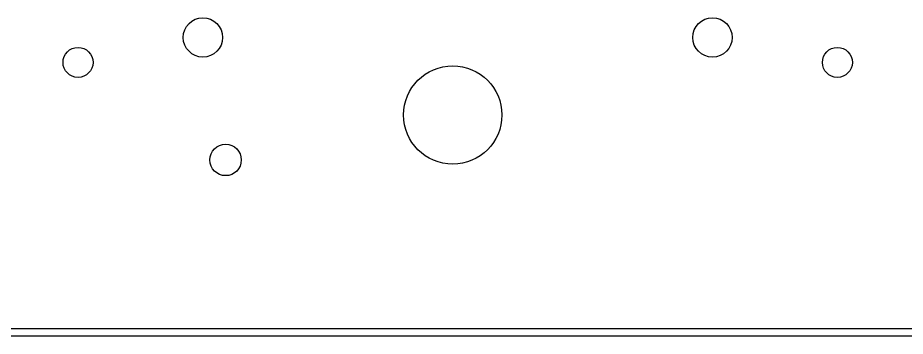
# Model space of a CAD drawing. Extents: x 0.6 to 7.02, y -7.61 to -0.88.
# Drawn here: x 2.23 to 3.118, y -1.946 to -1.628 of the extents above; entities that cross this region are included whole.
import ezdxf

# ---------------------------------------------------------------- set-up
doc = ezdxf.new("R2010")
doc.units = 0
doc.header["$MEASUREMENT"] = 0
doc.layers.add('BLACK', color=7, linetype='CONTINUOUS')

msp = doc.modelspace()

# ---------------------------------------------------------------- linework, layer by layer
at = {"layer": 'BLACK', "linetype": 'CONTINUOUS'}
for p, q in [((1.16519, -1.93856), (6.45481, -1.93856)), ((6.45106, -1.94644), (1.16894, -1.94644))]:
    msp.add_line(p, q, dxfattribs=at)
at = {"layer": 'BLACK'}
for centre, radius in [((2.41504, -1.64736), 0.01969), ((2.41504, -1.64736), 0.01969), ((2.92488, -1.64736), 0.01969), ((2.92488, -1.64736), 0.01969), ((2.29004, -1.67236), 0.015), ((2.29004, -1.67236), 0.015), ((3.04988, -1.67236), 0.015), ((3.04988, -1.67236), 0.015), ((2.665, -1.725), 0.04921), ((2.665, -1.725), 0.04921), ((2.43768, -1.76996), 0.01575), ((2.43768, -1.76996), 0.01575)]:
    msp.add_circle(centre, radius, dxfattribs=at)

doc.saveas('drawing.dxf')
